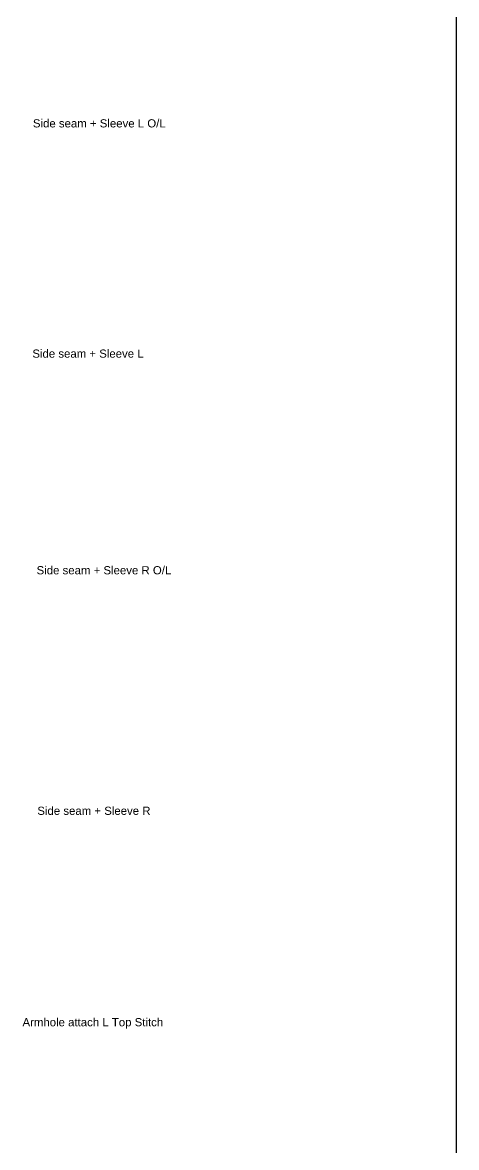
# Model space of a CAD drawing. Header units: feet. Extents: x 200 to 992, y 45 to 257.
# Drawn here: x 233.93 to 241.32, y 107.07 to 126.22 of the extents above; entities that cross this region are included whole.
import ezdxf

# ---------------------------------------------------------------- set-up
doc = ezdxf.new("R2010")
doc.units = ezdxf.units.FT
doc.header["$MEASUREMENT"] = 0
for name, color, linetype in [('assembly operations', 80, 'Continuous'), ('beampillar', 80, 'Continuous'), ('shank', 77, 'Continuous')]:
    doc.layers.add(name, color=color, linetype=linetype)
doc.styles.get("Standard").update_dxf_attribs({"font": 'arial.ttf'})

# ---------------------------------------------------------------- blocks, each defined once
blk = doc.blocks.new('sewing line')
at = {"layer": 'assembly operations', "linetype": 'ByBlock', "char_height": 0.1388878, "attachment_point": 1}
for s, insert, width in [('Side seam + Sleeve L O/L', (-139.04131, 30.47331), 2.3560947), ('Side seam + Sleeve L', (-139.05036, 26.5539), 1.9711217), ('Side seam + Sleeve R O/L', (-138.97842, 22.86607), 2.3899166), ('Side seam + Sleeve R', (-138.96553, 18.77165), 2.009619), ('Armhole attach L Top Stitch', (-139.21837, 15.17282), 2.5000368)]:
    blk.add_mtext(s, dxfattribs=dict(at, insert=insert, width=width))

msp = doc.modelspace()

# ---------------------------------------------------------------- linework, layer by layer
at = {"layer": 'beampillar', "linetype": 'ByBlock'}
msp.add_line((241.3173, 89.8907), (241.3173, 254.41766), dxfattribs=at)

# ---------------------------------------------------------------- block references
at = {"layer": 'shank', "linetype": 'ByBlock'}
msp.add_blockref('sewing line', (373.15108, 94.09958), dxfattribs=at)

doc.saveas('drawing.dxf')
